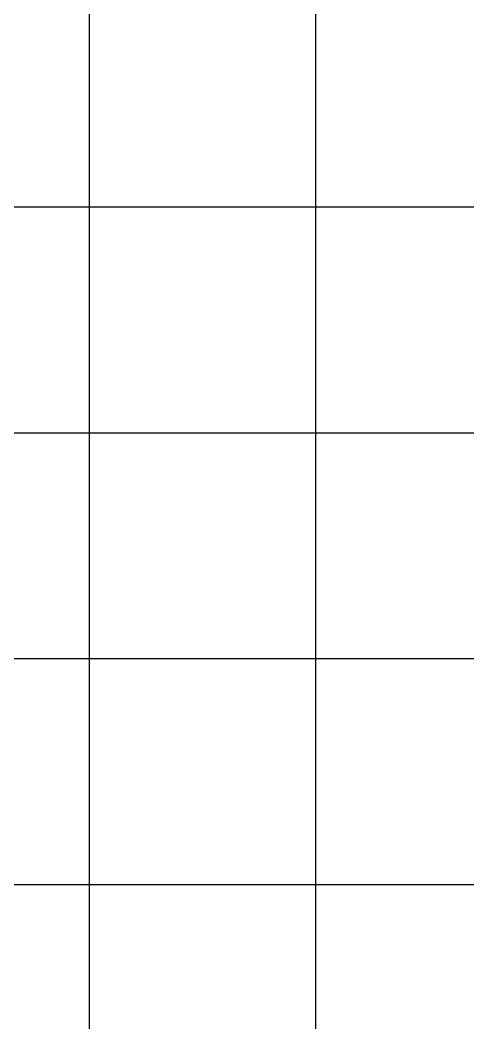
# Model space of a CAD drawing. Header units: millimetres. Extents: x -145636 to 131102, y -135903 to -7470.
# Drawn here: x 76093 to 90352, y -111805 to -79643 of the extents above; entities that cross this region are included whole.
import ezdxf

# ---------------------------------------------------------------- set-up
doc = ezdxf.new("R2010")
doc.units = ezdxf.units.MM
doc.layers.add('M_ARCHI', color=8, linetype='Continuous')

# ---------------------------------------------------------------- blocks, each defined once
blk = doc.blocks.new('RF Archi 21.10.2024')
at = {"layer": 'M_ARCHI', "color": 8}
for p, q in [((-88111, -25375), (-88111, -128210)), ((-80911, -25375), (-80911, -128210)), ((-119483, -102003), (-72658, -102003)), ((-119483, -109203), (-72658, -109203)), ((-119483, -116403), (-72658, -116403)), ((-119483, -123603), (-72658, -123603))]:
    blk.add_line(p, q, dxfattribs=at)

msp = doc.modelspace()

# ---------------------------------------------------------------- block references
at = {"layer": 'M_ARCHI', "color": 8, "linetype": 'Continuous'}
msp.add_blockref('RF Archi 21.10.2024', (166406, 16405), dxfattribs=at)

doc.saveas('drawing.dxf')
